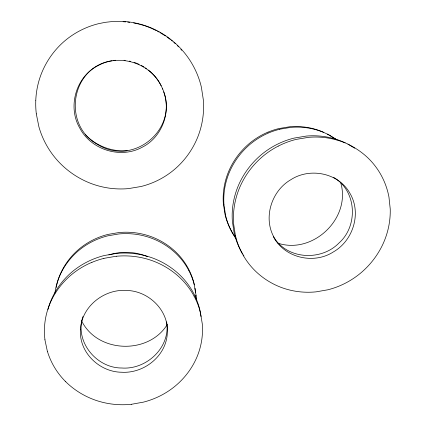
<?xml version="1.0" encoding="UTF-8"?>
<svg xmlns="http://www.w3.org/2000/svg" width="426" height="426" viewBox="0 0 426 426"><rect width="100%" height="100%" fill="white"/><g stroke="black" fill="none" stroke-linecap="round" stroke-linejoin="round"><path stroke-width="0.64" d="M82.969 316.534C74.364 341.311 96.308 368.123 121.74 368.005C145.788 369.864 169.601 348.484 166.896 323.776M167.28 324.532C148.482 354.911 97.511 353.234 81.632 320.895M108.854 254.929C121.431 250.973 135.409 251.569 147.572 256.686M103.853 258.364L116.351 256.223M279.765 129.211L290.947 127.363A71.552 68.719 -39.6 0 1 307.753 127.933A71.387 68.554 -39.6 0 1 323.755 132.449M112.049 60.737C70.759 66.786 61.733 124.898 97.799 144.606C132.395 166.433 177.711 130.51 163.685 91.862M131.538 404.274L143.498 402.117A79.087 74.401 -4.8 0 0 160.442 395.738A78.89 74.209 -4.8 0 0 175.437 385.881C184.479 378.32 191.812 368.73 196.562 357.931A78.89 74.215 -4.9 0 0 202.265 335.502A79.087 74.401 -4.8 0 0 202.291 323.925L200.401 312.45A79.087 74.401 -4.8 0 0 194.048 296.107M113.236 60.551L115.632 60.263M127.166 150.735C111.724 151.965 95.903 145.841 85.285 134.568M124.051 60.274L125.249 60.417M129.419 61.11L130.601 61.355M277.992 243.203C312.988 254.679 351.189 218.261 340.731 182.765M134.083 62.34L136.916 63.389M137.481 63.602L139.126 64.363M152.05 28.585L156.251 30.571M141.299 65.423L143.929 66.909M347.946 144.174L354.65 148.189M327.354 134.099L332.083 136.805M157.45 31.141L159.175 32.131M160.325 32.786L165.394 35.933M145.431 67.92L146.438 68.591M333.675 177.44C356.727 190.683 358.431 225.796 339.011 242.98C321.934 260.637 289.435 259.807 275.068 239.151M167.035 37.057L170.23 39.421M337.019 139.914L328.744 134.781L322.397 131.783A70.86 68.085 -39.7 0 0 306.518 127.299M332.584 137.145L336.071 139.536M148.36 70.05C154.745 74.981 159.617 81.712 162.721 89.13M171.257 40.252L172.29 41.082M65.332 381.339C73.81 389.849 84.263 396.292 95.594 400.238A78.89 74.209 -4.8 0 0 113.327 404.231A79.087 74.401 -4.8 0 0 131.575 404.269M173.84 42.328L175.283 43.686M177.205 45.497L178.648 46.855M180.864 49.299L181.753 50.273M273.274 236.457C284.185 257.858 313.685 264.802 333.531 251.83C353.154 240.578 361.775 213.101 349.938 193.329C338.745 172.871 309.872 167.216 290.772 179.751C270.925 191.205 262.522 219.289 275.026 239.018M161.188 85.828C150.335 63.431 120.35 53.436 98.406 65.423C76.052 76.318 67.281 106.601 79.721 127.981C90.94 149.675 120.286 159.09 141.853 147.401C162.86 137.145 172.312 109.594 162.428 88.496M47.345 351.253L44.916 339.762M235.386 235.541L233.57 223.528A79.838 76.137 -38.6 0 1 233.725 211.269A79.646 75.956 -38.5 0 1 239.822 187.184C244.875 175.496 252.65 165.043 262.32 156.768A79.651 75.961 -38.6 0 1 278.253 146.102M36.306 113.859L38.915 126.863A84.502 83.235 42.2 0 0 46.509 145.16A84.3 83.033 42.1 0 0 58.085 161.172C66.967 170.815 78.033 178.393 90.237 183.185A84.295 83.027 42.1 0 0 115.483 188.782A84.502 83.235 42.2 0 0 128.364 188.627L141.043 186.503A84.502 83.235 42.2 0 0 159.005 179.767A84.289 83.027 42.1 0 0 174.894 169.074C184.618 160.693 192.328 150.043 197.286 138.205A84.295 83.033 42.2 0 0 203.346 113.124A84.502 83.235 42.2 0 0 203.372 100.094L201.37 87.128A84.502 83.235 42.2 0 0 194.623 68.543A84.3 83.033 42.3 0 0 183.67 51.865C175.001 41.599 163.941 33.398 151.592 28.095A84.305 83.038 42.3 0 0 125.532 21.598A84.502 83.235 42.2 0 0 112.07 21.572L105.398 22.312L98.8 23.627A84.502 83.235 42.2 0 0 79.976 30.699A84.311 83.038 42.3 0 0 63.479 42.004C53.506 50.875 45.747 62.159 41.008 74.635A84.305 83.033 42.2 0 0 35.768 100.605M166.646 321.891L166.811 323.148M196.061 295.277L193.958 283.141A70.434 66.855 -4 0 0 188.244 268.439A70.263 66.696 -4 0 0 179.048 255.355C171.678 247.245 162.37 240.978 152.157 237.032A70.263 66.701 -4 0 0 130.356 232.34A70.434 66.855 -4 0 0 119.088 232.532L108.007 234.412A70.434 66.855 -4 0 0 92.272 240.317A70.269 66.701 -3.9 0 0 78.448 249.604C70.194 256.724 63.623 265.771 59.565 275.899A70.263 66.696 -3.9 0 0 56.573 285.548M195.028 288.269L195.587 292.811M201.04 316.502L199.634 308.962A78.059 73.512 -4.7 0 0 195.875 298.04M223.948 204.725L225.604 215.545A71.552 68.719 -39.6 0 0 231.227 230.764A71.376 68.554 -39.5 0 0 235.866 238.443M36.316 113.912A84.502 83.235 42.2 0 1 35.773 100.664M123.103 21.721A83.352 82.101 42.7 0 1 125.755 21.902M127.736 22.093A83.352 82.101 42.7 0 1 129.717 22.333M133.657 22.956A83.155 81.904 42.8 0 1 138.86 24.08M139.504 24.239A83.155 81.904 42.8 0 1 144.606 25.73M145.239 25.938A83.155 81.904 42.8 0 1 151.448 28.302M44.954 339.788A79.087 74.401 -4.8 0 1 44.474 328.036A78.901 74.22 -4.8 0 1 49.421 304.846C53.969 293.503 61.36 283.386 70.609 275.425A78.901 74.225 -4.8 0 1 91.867 262.347M91.899 262.373A79.087 74.401 -4.8 0 1 103.885 258.385M116.357 256.25A79.087 74.401 -4.8 0 1 129.009 256.01A78.901 74.225 -4.8 0 1 153.52 261.159C164.974 265.526 175.432 272.486 183.718 281.533A78.895 74.22 -4.9 0 1 194.043 296.081M195.795 295.41A70.434 66.855 -4 0 1 195.875 298.669M188.59 270.089A70.95 67.313 -4 0 1 194.32 284.898M196.029 295.261A70.95 67.313 -4 0 1 196.237 299.851M188.611 270.079A70.775 67.148 -4 0 0 179.33 256.915C171.902 248.747 162.53 242.437 152.242 238.469A70.78 67.154 -4 0 0 130.276 233.746A70.95 67.313 -4 0 0 118.923 233.943L107.757 235.839A70.95 67.313 -4 0 0 91.909 241.787A70.78 67.154 -4 0 0 77.985 251.138C69.672 258.31 63.048 267.427 58.958 277.624A70.78 67.148 -4 0 0 54.911 293.205M56.179 287.433A70.263 66.696 -3.9 0 1 56.445 286.123M47.377 351.253A79.087 74.401 -4.8 0 0 51.674 362.175A78.895 74.22 -4.8 0 0 65.332 381.339M47.957 309.5A77.873 73.336 -4.7 0 1 50.63 301.4C55.119 290.202 62.409 280.212 71.541 272.347A77.873 73.341 -4.7 0 1 92.522 259.439A78.059 73.512 -4.7 0 1 104.349 255.509L116.681 253.395A78.059 73.512 -4.7 0 1 135.351 253.758M135.377 253.752A77.873 73.341 -4.7 0 1 153.36 258.289C164.665 262.602 174.985 269.482 183.164 278.418A77.867 73.336 -4.8 0 1 195.907 298.03M278.284 146.097A79.838 76.137 -38.6 0 1 296.155 139.393L308.621 137.321A79.838 76.137 -38.6 0 1 321.167 137.231A79.651 75.956 -38.6 0 1 345.182 142.95M235.418 235.541A79.838 76.137 -38.6 0 0 241.633 252.41A79.646 75.95 -38.5 0 0 251.654 267.129C259.53 276.027 269.567 282.933 280.649 287.209A79.641 75.945 -38.5 0 0 303.983 292.14A79.838 76.137 -38.6 0 0 316.065 291.858L327.983 289.765A79.838 76.137 -38.6 0 0 345.087 283.333A79.641 75.94 -38.5 0 0 360.444 273.247C369.88 265.398 377.574 255.499 382.798 244.386A79.646 75.945 -38.6 0 0 388.587 227.069A79.838 76.137 -38.6 0 0 390.232 209.006L388.954 197.02A79.838 76.137 -38.6 0 0 385.786 185.438A79.646 75.95 -38.6 0 0 374.033 164.58C365.79 154.249 354.592 146.677 342.467 141.618A78.602 75.029 -38.7 0 0 318.76 135.974A78.789 75.205 -38.7 0 0 306.379 136.059L294.057 138.104A78.789 75.205 -38.7 0 0 276.421 144.718A78.602 75.029 -38.7 0 0 260.701 155.245C251.159 163.414 243.496 173.733 238.507 185.262A78.602 75.024 -38.7 0 0 232.474 209.044A78.789 75.205 -38.7 0 0 232.351 221.147L234.146 233.006A78.789 75.205 -38.7 0 0 240.291 249.673A78.597 75.019 -38.6 0 0 242.522 253.683M243.906 255.898A78.597 75.019 -38.6 0 1 243.203 254.796M223.948 204.746A71.552 68.719 -39.6 0 1 224.039 193.713A71.382 68.554 -39.6 0 1 229.465 172.045C233.959 161.566 240.892 152.183 249.54 144.76A71.387 68.559 -39.6 0 1 268.96 132.79A71.552 68.719 -39.6 0 1 279.775 129.238M268.018 132.151A71.03 68.245 -39.6 0 1 278.742 128.593L289.834 126.735A71.03 68.245 -39.6 0 1 306.502 127.331M235.866 237.985A70.854 68.08 -39.6 0 1 228.304 224.529A71.03 68.245 -39.6 0 1 224.987 214.278L223.336 203.532A71.03 68.245 -39.6 0 1 224.129 187.12A70.86 68.08 -39.6 0 1 228.81 171.087C233.267 160.687 240.152 151.374 248.731 144.004A70.86 68.085 -39.7 0 1 268.007 132.124M80.477 329.713C78.821 352.339 99.38 371.989 121.49 372.233C143.573 373.714 165.868 356.466 167.274 333.846C169.484 311.102 149.041 290.91 126.778 290.468C104.242 288.695 81.371 306.56 80.477 329.713"/></g></svg>
